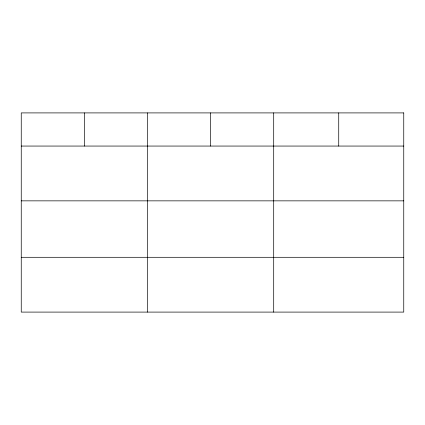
<?xml version="1.0" encoding="UTF-8"?>
<svg xmlns="http://www.w3.org/2000/svg" width="425" height="425" viewBox="0 0 425 425"><rect width="100%" height="100%" fill="white"/><g stroke="black" fill="none" stroke-linecap="round" stroke-linejoin="round"><path stroke-width="0.64" d="M21.25 146.057L403.75 146.057M21.25 200.85L403.75 200.85M21.25 257.3L403.75 257.3M338.725 112.907L338.725 146.057M273.7 112.907L273.7 312.093M210.587 112.907L210.587 146.057M147.475 112.907L147.475 312.093M84.363 112.907L84.363 146.057M403.75 112.907L21.25 112.907L21.25 312.093L403.75 312.093L403.75 112.907"/></g></svg>
